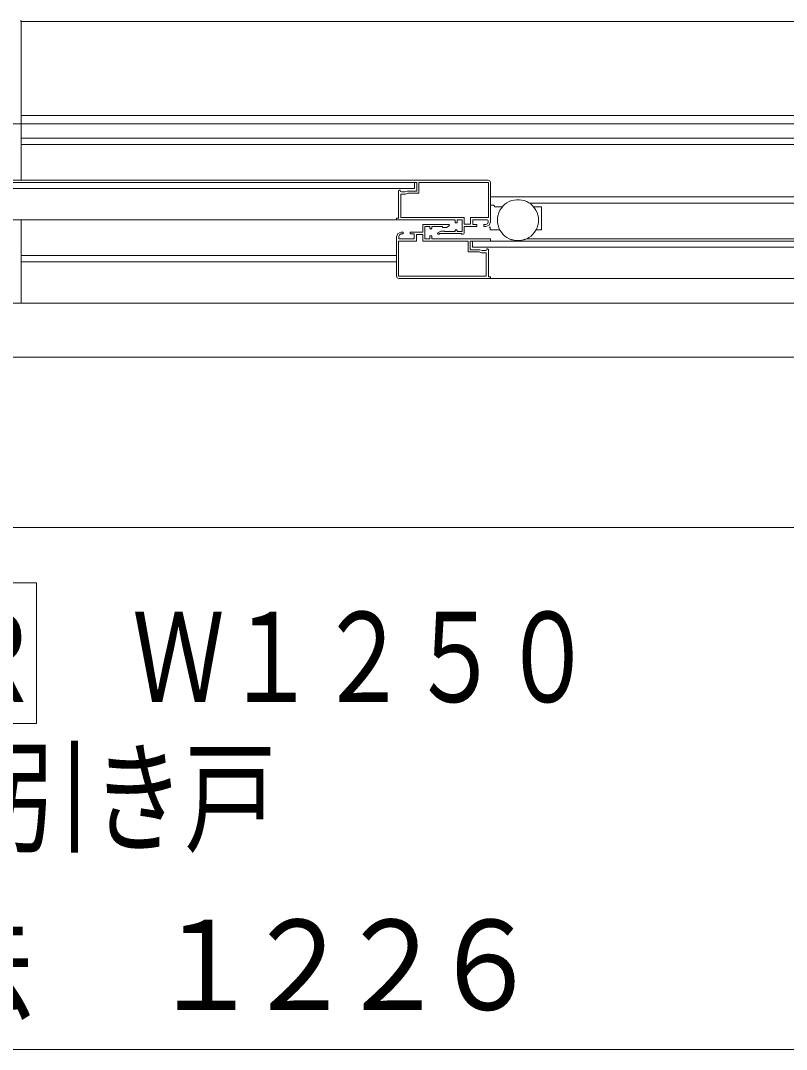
# Model space of a CAD drawing. Units: millimetres on the paper. Extents: x -305 to 305, y -152 to 152.
# Drawn here: x -131.83 to -115.52, y -107.68 to -85.76 of the extents above; entities that cross this region are included whole.
import ezdxf
from ezdxf.enums import TextEntityAlignment as Align

# ---------------------------------------------------------------- set-up
doc = ezdxf.new("R2010")
doc.units = ezdxf.units.MM
doc.layers.add('0-1_VIEW0001', color=7, linetype='Continuous', lineweight=9)
doc.styles.add('ＭＳ ゴシック', font='')
doc.styles.get('ＭＳ ゴシック').set_extended_font_data('MS Gothic')

msp = doc.modelspace()

# ---------------------------------------------------------------- linework, layer by layer
at = {"layer": '0-1_VIEW0001'}
for p, q in [((-131.813, -85.853), (-131.813, -85.853)), ((-131.813, -86.053), (-131.813, -86.053)), ((-131.813, -86.253), (-131.813, -86.253)), ((-131.813, -86.453), (-131.813, -86.453)), ((-131.813, -86.653), (-131.813, -86.653)), ((-131.813, -86.853), (-131.813, -86.853)), ((-131.813, -87.053), (-131.813, -87.053)), ((-131.813, -87.253), (-131.813, -87.253)), ((-131.813, -87.453), (-131.813, -87.453)), ((-131.813, -87.653), (-131.813, -87.653)), ((-131.813, -87.853), (-131.813, -87.853)), ((-162.044, -87.954), (-103.259, -87.954)), ((-131.813, -88.053), (-131.813, -88.053)), ((-131.813, -88.253), (-131.813, -88.253)), ((-131.813, -88.453), (-131.813, -88.453)), ((-131.813, -88.653), (-131.813, -88.653)), ((-131.813, -88.853), (-131.813, -88.853)), ((-131.813, -89.053), (-131.813, -89.053)), ((-123.439, -89.233), (-123.439, -89.233)), ((-123.389, -89.288), (-123.389, -89.288)), ((-123.344, -89.333), (-123.344, -89.333)), ((-121.859, -89.253), (-121.859, -89.253)), ((-121.819, -89.343), (-121.819, -89.343)), ((-123.779, -89.468), (-123.779, -89.468)), ((-123.729, -89.453), (-123.729, -89.453)), ((-123.729, -89.653), (-123.729, -89.653)), ((-121.859, -89.453), (-121.859, -89.453)), ((-121.859, -89.653), (-121.859, -89.653)), ((-121.819, -89.543), (-121.819, -89.543)), ((-123.779, -89.668), (-123.779, -89.668)), ((-123.779, -89.868), (-123.779, -89.868)), ((-123.729, -89.853), (-123.729, -89.853)), ((-121.859, -89.853), (-121.859, -89.853)), ((-121.819, -89.743), (-121.819, -89.743)), ((-121.552, -89.708), (-121.552, -89.708)), ((-120.916, -89.708), (-120.916, -89.708)), ((-131.813, -90.079), (-131.813, -90.079)), ((-122.379, -89.993), (-122.379, -89.993)), ((-122.244, -89.993), (-122.244, -89.993)), ((-122.194, -90.003), (-122.194, -90.003)), ((-121.819, -89.943), (-121.819, -89.943)), ((-121.659, -89.908), (-121.659, -89.908)), ((-120.809, -89.908), (-120.809, -89.908)), ((-120.734, -89.913), (-120.734, -89.913)), ((-131.813, -90.279), (-131.813, -90.279)), ((-123.444, -90.303), (-123.444, -90.303)), ((-123.259, -90.163), (-123.259, -90.163)), ((-123.214, -90.303), (-123.214, -90.303)), ((-122.434, -90.301), (-122.444, -90.293)), ((-122.424, -90.153), (-122.424, -90.153)), ((-122.379, -90.183), (-122.379, -90.183)), ((-121.649, -90.145), (-121.649, -90.145)), ((-120.819, -90.145), (-120.819, -90.145)), ((-120.734, -90.113), (-120.734, -90.113)), ((-131.813, -90.479), (-131.813, -90.479)), ((-123.819, -90.503), (-123.819, -90.503)), ((-123.779, -90.503), (-123.779, -90.503)), ((-123.394, -90.353), (-123.394, -90.353)), ((-123.259, -90.353), (-123.259, -90.353)), ((-122.199, -90.483), (-122.199, -90.483)), ((-121.513, -90.345), (-121.513, -90.345)), ((-120.955, -90.345), (-120.955, -90.345)), ((-131.813, -90.679), (-131.813, -90.679)), ((-123.819, -90.703), (-123.819, -90.703)), ((-123.779, -90.703), (-123.779, -90.703)), ((-122.294, -90.583), (-122.294, -90.583)), ((-122.249, -90.538), (-122.249, -90.538)), ((-121.909, -90.703), (-121.909, -90.703)), ((-121.859, -90.718), (-121.859, -90.718)), ((-131.813, -90.879), (-131.813, -90.879)), ((-123.819, -90.903), (-123.819, -90.903)), ((-123.779, -90.903), (-123.779, -90.903)), ((-121.909, -90.903), (-121.909, -90.903)), ((-121.859, -90.918), (-121.859, -90.918)), ((-131.813, -91.079), (-131.813, -91.079)), ((-123.819, -91.103), (-123.819, -91.103)), ((-123.779, -91.103), (-123.779, -91.103)), ((-121.909, -91.103), (-121.909, -91.103)), ((-121.859, -91.118), (-121.859, -91.118)), ((-131.813, -91.279), (-131.813, -91.279)), ((-131.813, -91.479), (-131.813, -91.479)), ((-131.813, -91.679), (-131.813, -91.679)), ((-143.488, -97.733), (-131.488, -97.733)), ((-131.488, -100.733), (-131.488, -97.733)), ((-143.488, -100.733), (-131.488, -100.733)), ((-161.984, -107.677), (-101.884, -107.677))]:
    msp.add_line(p, q, dxfattribs=at)
for points in [[(-131.827, -85.756), (-131.825, -85.757), (-131.822, -85.759), (-131.82, -85.761), (-131.818, -85.764), (-131.816, -85.767), (-131.815, -85.769), (-131.814, -85.772), (-131.813, -85.775), (-131.813, -85.779), (-131.813, -85.779), (-131.813, -85.775), (-131.814, -85.772), (-131.815, -85.769), (-131.816, -85.766), (-131.818, -85.764), (-131.82, -85.761), (-131.822, -85.759), (-131.824, -85.757), (-131.827, -85.756)], [(-120.796, -90.008), (-120.8, -89.954), (-120.81, -89.9), (-120.827, -89.847), (-120.851, -89.798), (-120.88, -89.751), (-120.915, -89.709), (-120.955, -89.671), (-121, -89.639), (-121.048, -89.613), (-121.099, -89.592), (-121.152, -89.579), (-121.207, -89.572), (-121.261, -89.572), (-121.316, -89.579), (-121.369, -89.592), (-121.42, -89.613), (-121.468, -89.639), (-121.513, -89.671), (-121.553, -89.709), (-121.588, -89.751), (-121.617, -89.798), (-121.641, -89.847), (-121.658, -89.9), (-121.668, -89.954), (-121.672, -90.008), (-121.671, -90.008), (-121.668, -89.954), (-121.658, -89.9), (-121.641, -89.847), (-121.617, -89.798), (-121.588, -89.751), (-121.553, -89.709), (-121.513, -89.671), (-121.468, -89.639), (-121.42, -89.613), (-121.369, -89.592), (-121.316, -89.579), (-121.261, -89.572), (-121.207, -89.572)], [(-121.207, -89.572), (-121.152, -89.579), (-121.099, -89.592), (-121.048, -89.613), (-121, -89.639), (-120.955, -89.671), (-120.915, -89.709), (-120.88, -89.751), (-120.851, -89.798), (-120.827, -89.847), (-120.81, -89.9), (-120.8, -89.954), (-120.797, -90.008), (-120.796, -90.008)], [(-121.672, -90.008), (-121.668, -90.063), (-121.658, -90.117), (-121.641, -90.169), (-121.617, -90.219), (-121.588, -90.266), (-121.553, -90.308), (-121.513, -90.346), (-121.468, -90.378), (-121.42, -90.404), (-121.369, -90.425), (-121.316, -90.438), (-121.261, -90.445), (-121.207, -90.445), (-121.152, -90.438), (-121.099, -90.425), (-121.048, -90.404), (-121, -90.378), (-120.955, -90.346), (-120.915, -90.308), (-120.88, -90.266), (-120.851, -90.219), (-120.827, -90.169), (-120.81, -90.117), (-120.8, -90.063), (-120.796, -90.008), (-120.797, -90.008), (-120.8, -90.063), (-120.81, -90.117), (-120.827, -90.169), (-120.851, -90.219), (-120.88, -90.266), (-120.915, -90.308), (-120.955, -90.346), (-121, -90.378), (-121.048, -90.404), (-121.099, -90.424), (-121.152, -90.438), (-121.207, -90.445), (-121.261, -90.445)], [(-121.261, -90.445), (-121.316, -90.438), (-121.369, -90.424), (-121.42, -90.404), (-121.468, -90.378), (-121.513, -90.346), (-121.553, -90.308), (-121.588, -90.266), (-121.617, -90.219), (-121.641, -90.169), (-121.658, -90.117), (-121.668, -90.063), (-121.671, -90.008), (-121.672, -90.008)]]:
    msp.add_lwpolyline(points, dxfattribs=at)
for points in [[(-104.496, -85.779), (-131.813, -85.779), (-131.813, -85.779), (-104.496, -85.779)], [(-131.813, -85.779), (-131.813, -89.153), (-131.813, -89.153), (-131.813, -85.779)], [(-103.259, -87.778), (-131.813, -87.778), (-131.813, -87.778), (-103.259, -87.778)], [(-103.259, -88.258), (-131.813, -88.258), (-131.813, -88.258), (-103.259, -88.258)], [(-103.259, -88.398), (-131.813, -88.398), (-131.813, -88.398), (-103.259, -88.398)], [(-141.299, -89.153), (-123.804, -89.153), (-123.804, -89.153), (-141.299, -89.153)], [(-140.479, -89.208), (-128.043, -89.208), (-128.043, -89.208), (-140.479, -89.208)], [(-128.043, -89.208), (-123.439, -89.208), (-123.439, -89.208), (-128.043, -89.208)], [(-121.869, -89.153), (-123.804, -89.153), (-123.804, -89.153), (-121.869, -89.153)], [(-123.79, -89.208), (-123.389, -89.208), (-123.389, -89.208), (-123.79, -89.208)], [(-123.439, -89.333), (-123.439, -89.208), (-123.439, -89.208), (-123.439, -89.333)], [(-123.389, -89.208), (-123.389, -89.388), (-123.389, -89.388), (-123.389, -89.208)], [(-123.344, -89.203), (-121.859, -89.203), (-121.859, -89.203), (-123.344, -89.203)], [(-123.344, -89.433), (-123.344, -89.203), (-123.344, -89.203), (-123.344, -89.433)], [(-121.834, -89.168), (-121.869, -89.153), (-121.869, -89.153), (-121.834, -89.168)], [(-121.859, -89.203), (-121.859, -89.953), (-121.859, -89.953), (-121.859, -89.203)], [(-121.819, -89.203), (-121.834, -89.168), (-121.834, -89.168), (-121.819, -89.203)], [(-121.819, -90.043), (-121.819, -89.203), (-121.819, -89.203), (-121.819, -90.043)], [(-128.043, -89.333), (-140.429, -89.333), (-140.429, -89.333), (-128.043, -89.333)], [(-128.043, -89.333), (-123.439, -89.333), (-123.439, -89.333), (-128.043, -89.333)], [(-123.758, -89.37), (-123.779, -89.383), (-123.779, -89.383), (-123.758, -89.371)], [(-123.779, -89.383), (-123.779, -89.968), (-123.779, -89.968), (-123.779, -89.383)], [(-123.754, -89.369), (-123.758, -89.37), (-123.758, -89.371), (-123.754, -89.369)], [(-123.75, -89.368), (-123.754, -89.369), (-123.754, -89.369), (-123.75, -89.368)], [(-123.749, -89.368), (-123.75, -89.368), (-123.75, -89.368), (-123.749, -89.368)], [(-123.742, -89.371), (-123.749, -89.368), (-123.749, -89.368), (-123.742, -89.371)], [(-123.739, -89.378), (-123.742, -89.371), (-123.742, -89.371), (-123.739, -89.378)], [(-123.739, -89.383), (-123.739, -89.378), (-123.739, -89.378), (-123.739, -89.383)], [(-123.732, -89.401), (-123.739, -89.383), (-123.739, -89.383), (-123.732, -89.401)], [(-123.714, -89.408), (-123.732, -89.401), (-123.732, -89.401), (-123.714, -89.408)], [(-123.639, -89.408), (-123.714, -89.408), (-123.714, -89.408), (-123.639, -89.408)], [(-123.589, -89.388), (-123.639, -89.408), (-123.639, -89.408), (-123.589, -89.388)], [(-123.63, -89.453), (-123.58, -89.433), (-123.58, -89.433), (-123.63, -89.453)], [(-123.389, -89.388), (-123.589, -89.388), (-123.589, -89.388), (-123.389, -89.388)], [(-123.58, -89.433), (-123.344, -89.433), (-123.344, -89.433), (-123.58, -89.433)], [(-121.819, -89.391), (-121.819, -89.411), (-121.819, -89.411), (-121.819, -89.391)], [(-123.729, -89.953), (-123.729, -89.453), (-123.729, -89.453), (-123.729, -89.953)], [(-123.729, -89.453), (-123.63, -89.453), (-123.63, -89.453), (-123.729, -89.453)], [(-103.584, -89.508), (-121.819, -89.508), (-121.819, -89.508), (-103.584, -89.508)], [(-103.584, -89.648), (-120.986, -89.648), (-120.986, -89.648), (-103.584, -89.648)], [(-121.819, -89.691), (-121.759, -89.691), (-121.759, -89.691), (-121.819, -89.691)], [(-121.819, -89.746), (-121.819, -89.766), (-121.819, -89.766), (-121.819, -89.746)], [(-121.735, -89.723), (-121.734, -89.72), (-121.734, -89.717), (-121.734, -89.714), (-121.734, -89.711), (-121.735, -89.708), (-121.736, -89.705), (-121.738, -89.702), (-121.74, -89.7), (-121.742, -89.698), (-121.744, -89.696), (-121.747, -89.694), (-121.75, -89.693), (-121.753, -89.692), (-121.756, -89.691), (-121.759, -89.691), (-121.759, -89.691), (-121.756, -89.691), (-121.753, -89.692), (-121.75, -89.693), (-121.747, -89.694), (-121.744, -89.696), (-121.742, -89.698), (-121.74, -89.7), (-121.738, -89.702), (-121.736, -89.705), (-121.735, -89.708), (-121.734, -89.711), (-121.734, -89.714), (-121.734, -89.717), (-121.734, -89.72), (-121.735, -89.723)], [(-121.734, -89.723), (-121.684, -89.723), (-121.684, -89.723), (-121.734, -89.723)], [(-121.684, -89.723), (-121.566, -89.723), (-121.566, -89.723), (-121.684, -89.723)], [(-120.902, -89.723), (-120.734, -89.723), (-120.734, -89.723), (-120.902, -89.723)], [(-120.734, -89.723), (-120.734, -90.213), (-120.734, -90.213), (-120.734, -89.723)], [(-128.043, -90.003), (-142.049, -90.003), (-142.049, -90.003), (-128.043, -90.003)], [(-131.813, -90.003), (-131.813, -91.779), (-131.813, -91.779), (-131.813, -90.003)], [(-128.043, -90.003), (-122.569, -90.003), (-122.569, -90.003), (-128.043, -90.003)], [(-123.819, -89.968), (-123.819, -90.003), (-123.819, -90.003), (-123.819, -89.968)], [(-123.779, -89.968), (-123.819, -89.968), (-123.819, -89.968), (-123.779, -89.968)], [(-122.379, -89.953), (-123.729, -89.953), (-123.729, -89.953), (-122.379, -89.953)], [(-122.569, -90.003), (-122.569, -90.063), (-122.569, -90.063), (-122.569, -90.003)], [(-122.569, -90.063), (-122.529, -90.063), (-122.529, -90.063), (-122.569, -90.063)], [(-122.529, -90.003), (-122.424, -90.003), (-122.424, -90.003), (-122.529, -90.003)], [(-122.529, -90.063), (-122.529, -90.003), (-122.529, -90.003), (-122.529, -90.063)], [(-122.424, -90.003), (-122.424, -90.253), (-122.424, -90.253), (-122.424, -90.003)], [(-122.379, -90.093), (-122.379, -89.953), (-122.379, -89.953), (-122.379, -90.093)], [(-122.244, -90.093), (-122.379, -90.093), (-122.379, -90.093), (-122.244, -90.093)], [(-121.859, -89.953), (-122.244, -89.953), (-122.244, -89.953), (-121.859, -89.953)], [(-122.244, -89.953), (-122.244, -90.093), (-122.244, -90.093), (-122.244, -89.953)], [(-122.194, -90.103), (-122.194, -90.003), (-122.194, -90.003), (-122.194, -90.103)], [(-122.194, -90.003), (-121.894, -90.003), (-121.894, -90.003), (-122.194, -90.003)], [(-121.884, -90.089), (-121.919, -90.103), (-121.919, -90.103), (-121.884, -90.089)], [(-121.894, -90.003), (-121.876, -90.011), (-121.876, -90.011), (-121.894, -90.003)], [(-121.869, -90.053), (-121.884, -90.089), (-121.884, -90.089), (-121.869, -90.053)], [(-121.876, -90.011), (-121.869, -90.028), (-121.869, -90.028), (-121.876, -90.011)], [(-121.869, -90.028), (-121.869, -90.053), (-121.869, -90.053), (-121.869, -90.028)], [(-121.848, -90.114), (-121.819, -90.043), (-121.819, -90.043), (-121.848, -90.114)], [(-123.819, -90.363), (-123.79, -90.293), (-123.79, -90.293), (-123.819, -90.363)], [(-123.79, -90.293), (-123.719, -90.263), (-123.719, -90.263), (-123.79, -90.293)], [(-123.719, -90.303), (-123.754, -90.318), (-123.754, -90.318), (-123.719, -90.303)], [(-123.719, -90.263), (-123.679, -90.263), (-123.679, -90.263), (-123.719, -90.263)], [(-123.679, -90.303), (-123.719, -90.303), (-123.719, -90.303), (-123.679, -90.303)], [(-123.679, -90.263), (-123.679, -90.303), (-123.679, -90.303), (-123.679, -90.263)], [(-123.529, -90.263), (-123.259, -90.263), (-123.259, -90.263), (-123.529, -90.263)], [(-123.529, -90.303), (-123.529, -90.263), (-123.529, -90.263), (-123.529, -90.303)], [(-123.444, -90.303), (-123.529, -90.303), (-123.529, -90.303), (-123.444, -90.303)], [(-123.444, -90.403), (-123.444, -90.303), (-123.444, -90.303), (-123.444, -90.403)], [(-123.394, -90.313), (-123.259, -90.313), (-123.259, -90.313), (-123.394, -90.313)], [(-123.394, -90.453), (-123.394, -90.313), (-123.394, -90.313), (-123.394, -90.453)], [(-123.259, -90.103), (-122.709, -90.103), (-122.709, -90.103), (-123.259, -90.103)], [(-123.259, -90.263), (-123.259, -90.103), (-123.259, -90.103), (-123.259, -90.263)], [(-123.259, -90.313), (-123.259, -90.453), (-123.259, -90.453), (-123.259, -90.313)], [(-123.214, -90.143), (-123.214, -90.403), (-123.214, -90.403), (-123.214, -90.143)], [(-123.109, -90.143), (-123.214, -90.143), (-123.214, -90.143), (-123.109, -90.143)], [(-123.109, -90.178), (-123.109, -90.143), (-123.109, -90.143), (-123.109, -90.178)], [(-123.089, -90.198), (-123.109, -90.178), (-123.109, -90.178), (-123.089, -90.198)], [(-123.069, -90.178), (-123.089, -90.198), (-123.089, -90.198), (-123.069, -90.178)], [(-123.069, -90.143), (-123.069, -90.178), (-123.069, -90.178), (-123.069, -90.143)], [(-122.854, -90.143), (-123.069, -90.143), (-123.069, -90.143), (-122.854, -90.143)], [(-122.942, -90.282), (-122.944, -90.29), (-122.944, -90.29), (-122.942, -90.282)], [(-122.944, -90.29), (-122.944, -90.293), (-122.944, -90.293), (-122.944, -90.29)], [(-122.944, -90.293), (-122.94, -90.304), (-122.94, -90.304), (-122.944, -90.293)], [(-122.937, -90.277), (-122.942, -90.282), (-122.942, -90.282), (-122.937, -90.277)], [(-122.94, -90.304), (-122.929, -90.308), (-122.929, -90.308), (-122.94, -90.304)], [(-122.879, -90.243), (-122.937, -90.277), (-122.937, -90.277), (-122.879, -90.243)], [(-122.929, -90.308), (-122.914, -90.308), (-122.914, -90.308), (-122.929, -90.308)], [(-122.914, -90.308), (-122.908, -90.306), (-122.908, -90.306), (-122.914, -90.308)], [(-122.908, -90.306), (-122.904, -90.301), (-122.904, -90.301), (-122.908, -90.306)], [(-122.904, -90.301), (-122.901, -90.295), (-122.901, -90.295), (-122.904, -90.301)], [(-122.901, -90.295), (-122.895, -90.293), (-122.895, -90.293), (-122.901, -90.295)], [(-122.895, -90.293), (-122.444, -90.293), (-122.444, -90.293), (-122.895, -90.293)], [(-122.801, -90.243), (-122.879, -90.243), (-122.879, -90.243), (-122.801, -90.243)], [(-122.847, -90.146), (-122.854, -90.143), (-122.854, -90.143), (-122.847, -90.146)], [(-122.844, -90.153), (-122.847, -90.146), (-122.847, -90.146), (-122.844, -90.153)], [(-122.841, -90.16), (-122.844, -90.153), (-122.844, -90.153), (-122.841, -90.16)], [(-122.834, -90.163), (-122.841, -90.16), (-122.841, -90.16), (-122.834, -90.163)], [(-122.757, -90.163), (-122.834, -90.163), (-122.834, -90.163), (-122.757, -90.163)], [(-122.795, -90.245), (-122.801, -90.243), (-122.802, -90.243), (-122.795, -90.245)], [(-122.79, -90.248), (-122.795, -90.245), (-122.795, -90.245), (-122.79, -90.248)], [(-122.785, -90.252), (-122.79, -90.248), (-122.79, -90.248), (-122.785, -90.252)], [(-122.779, -90.253), (-122.785, -90.252), (-122.785, -90.252), (-122.779, -90.253)], [(-122.569, -90.253), (-122.779, -90.253), (-122.779, -90.253), (-122.569, -90.253)], [(-122.701, -90.131), (-122.757, -90.163), (-122.757, -90.163), (-122.701, -90.131)], [(-122.709, -90.103), (-122.695, -90.114), (-122.694, -90.114), (-122.709, -90.103)], [(-122.695, -90.114), (-122.702, -90.131), (-122.701, -90.131), (-122.694, -90.114)], [(-122.549, -90.208), (-122.569, -90.228), (-122.569, -90.228), (-122.549, -90.208)], [(-122.569, -90.228), (-122.569, -90.253), (-122.569, -90.253), (-122.569, -90.228)], [(-122.529, -90.228), (-122.549, -90.208), (-122.549, -90.208), (-122.529, -90.228)], [(-122.529, -90.253), (-122.529, -90.228), (-122.529, -90.228), (-122.529, -90.253)], [(-122.424, -90.253), (-122.529, -90.253), (-122.529, -90.253), (-122.424, -90.253)], [(-122.434, -90.301), (-122.43, -90.306), (-122.43, -90.306), (-122.434, -90.301)], [(-122.43, -90.306), (-122.424, -90.308), (-122.424, -90.308), (-122.43, -90.306)], [(-122.424, -90.308), (-122.404, -90.308), (-122.404, -90.308), (-122.424, -90.308)], [(-122.404, -90.308), (-122.386, -90.301), (-122.386, -90.301), (-122.404, -90.308)], [(-122.386, -90.301), (-122.379, -90.283), (-122.379, -90.283), (-122.386, -90.301)], [(-122.379, -90.283), (-122.379, -90.143), (-122.379, -90.143), (-122.379, -90.283)], [(-122.379, -90.143), (-122.109, -90.143), (-122.109, -90.143), (-122.379, -90.143)], [(-122.109, -90.103), (-122.194, -90.103), (-122.194, -90.103), (-122.109, -90.103)], [(-122.109, -90.143), (-122.109, -90.103), (-122.109, -90.103), (-122.109, -90.143)], [(-121.919, -90.103), (-121.959, -90.103), (-121.959, -90.103), (-121.919, -90.103)], [(-121.959, -90.103), (-121.959, -90.143), (-121.959, -90.143), (-121.959, -90.103)], [(-121.959, -90.143), (-121.919, -90.143), (-121.919, -90.143), (-121.959, -90.143)], [(-121.919, -90.143), (-121.848, -90.114), (-121.848, -90.114), (-121.919, -90.143)], [(-121.824, -90.178), (-121.824, -90.175), (-121.825, -90.172), (-121.826, -90.169), (-121.827, -90.166), (-121.829, -90.164), (-121.831, -90.161), (-121.833, -90.159), (-121.836, -90.157), (-121.838, -90.156), (-121.841, -90.155), (-121.844, -90.154), (-121.847, -90.153), (-121.849, -90.153), (-121.849, -90.153), (-121.847, -90.154), (-121.844, -90.154), (-121.841, -90.155), (-121.838, -90.156), (-121.836, -90.157), (-121.833, -90.159), (-121.831, -90.161), (-121.829, -90.164), (-121.827, -90.166), (-121.826, -90.169), (-121.825, -90.172), (-121.824, -90.175), (-121.824, -90.178)], [(-121.824, -90.178), (-121.824, -90.213), (-121.824, -90.213), (-121.824, -90.178)], [(-121.824, -90.213), (-121.62, -90.213), (-121.62, -90.213), (-121.824, -90.213)], [(-120.734, -90.213), (-120.847, -90.213), (-120.847, -90.213), (-120.734, -90.213)], [(-123.819, -91.203), (-123.819, -90.363), (-123.819, -90.363), (-123.819, -91.203)], [(-123.779, -90.453), (-123.394, -90.453), (-123.394, -90.453), (-123.779, -90.453)], [(-123.779, -91.203), (-123.779, -90.453), (-123.779, -90.453), (-123.779, -91.203)], [(-123.754, -90.318), (-123.769, -90.353), (-123.769, -90.353), (-123.754, -90.318)], [(-123.769, -90.403), (-123.769, -90.353), (-123.769, -90.353), (-123.769, -90.403)], [(-123.769, -90.403), (-123.444, -90.403), (-123.444, -90.403), (-123.769, -90.403)], [(-123.259, -90.453), (-122.294, -90.453), (-122.294, -90.453), (-123.259, -90.453)], [(-123.214, -90.403), (-123.109, -90.403), (-123.109, -90.403), (-123.214, -90.403)], [(-123.109, -90.343), (-123.069, -90.343), (-123.069, -90.343), (-123.109, -90.343)], [(-123.109, -90.403), (-123.109, -90.343), (-123.109, -90.343), (-123.109, -90.403)], [(-123.069, -90.343), (-123.069, -90.403), (-123.069, -90.403), (-123.069, -90.343)], [(-123.069, -90.403), (-121.819, -90.403), (-121.819, -90.403), (-123.069, -90.403)], [(-122.294, -90.453), (-122.294, -90.683), (-122.294, -90.683), (-122.294, -90.453)], [(-122.249, -90.458), (-122.249, -90.638), (-122.249, -90.638), (-122.249, -90.458)], [(-121.848, -90.458), (-122.249, -90.458), (-122.249, -90.458), (-121.848, -90.458)], [(-122.199, -90.458), (-103.554, -90.458), (-103.554, -90.458), (-122.199, -90.458)], [(-122.199, -90.583), (-122.199, -90.458), (-122.199, -90.458), (-122.199, -90.583)], [(-121.819, -90.403), (-121.819, -90.458), (-121.819, -90.458), (-121.819, -90.403)], [(-121.046, -90.403), (-103.434, -90.403), (-103.434, -90.403), (-121.046, -90.403)], [(-122.294, -90.683), (-122.058, -90.683), (-122.058, -90.683), (-122.294, -90.683)], [(-122.249, -90.638), (-122.049, -90.638), (-122.049, -90.638), (-122.249, -90.638)], [(-122.199, -90.583), (-103.604, -90.583), (-103.604, -90.583), (-122.199, -90.583)], [(-122.058, -90.683), (-122.008, -90.703), (-122.008, -90.703), (-122.058, -90.683)], [(-122.049, -90.638), (-121.999, -90.658), (-121.999, -90.658), (-122.049, -90.638)], [(-122.008, -90.703), (-121.909, -90.703), (-121.909, -90.703), (-122.008, -90.703)], [(-121.999, -90.658), (-121.924, -90.658), (-121.924, -90.658), (-121.999, -90.658)], [(-121.924, -90.658), (-121.906, -90.651), (-121.906, -90.651), (-121.924, -90.658)], [(-121.909, -90.703), (-121.909, -91.203), (-121.909, -91.203), (-121.909, -90.703)], [(-121.906, -90.651), (-121.899, -90.633), (-121.899, -90.633), (-121.906, -90.651)], [(-121.899, -90.628), (-121.896, -90.621), (-121.896, -90.621), (-121.899, -90.628)], [(-121.899, -90.633), (-121.899, -90.628), (-121.899, -90.628), (-121.899, -90.633)], [(-121.896, -90.621), (-121.889, -90.618), (-121.889, -90.618), (-121.896, -90.621)], [(-121.889, -90.618), (-121.888, -90.618), (-121.888, -90.618), (-121.889, -90.618)], [(-121.888, -90.618), (-121.884, -90.619), (-121.884, -90.619), (-121.888, -90.618)], [(-121.884, -90.619), (-121.88, -90.621), (-121.88, -90.62), (-121.884, -90.619)], [(-121.88, -90.621), (-121.859, -90.633), (-121.859, -90.633), (-121.88, -90.62)], [(-121.859, -90.633), (-121.859, -91.218), (-121.859, -91.218), (-121.859, -90.633)], [(-123.819, -90.758), (-131.813, -90.758), (-131.813, -90.758), (-123.819, -90.758)], [(-123.819, -90.898), (-131.813, -90.898), (-131.813, -90.898), (-123.819, -90.898)], [(-123.804, -91.239), (-123.819, -91.203), (-123.819, -91.203), (-123.804, -91.239)], [(-123.769, -91.253), (-123.804, -91.239), (-123.804, -91.239), (-123.769, -91.253)], [(-121.909, -91.203), (-123.779, -91.203), (-123.779, -91.203), (-121.909, -91.203)], [(-101.724, -91.253), (-123.769, -91.253), (-123.769, -91.253), (-101.724, -91.253)], [(-121.859, -91.218), (-121.819, -91.218), (-121.819, -91.218), (-121.859, -91.218)], [(-121.819, -91.218), (-121.819, -91.253), (-121.819, -91.253), (-121.819, -91.218)], [(-161.634, -91.779), (-103.313, -91.779), (-103.313, -91.779), (-161.634, -91.779)], [(-162.584, -92.929), (-104.509, -92.929), (-104.509, -92.929), (-162.584, -92.929)], [(-100.284, -96.554), (-163.578, -96.554), (-163.578, -96.554), (-100.284, -96.554)]]:
    msp.add_lwpolyline(points, close=True, dxfattribs=at)

# ---------------------------------------------------------------- texts
at = {"layer": '0-1_VIEW0001', "style": 'ＭＳ ゴシック'}
for s, width, p in [('ドア位置ＡＲ\u3000Ｗ１２５０', 0.75, (-143.202, -100.852)), ('３枚引き戸', 0.75, (-136.202, -103.85)), ('法', 0.9, (-133.908, -107.411)), ('１', 0.9, (-129.068, -107.411)), ('２', 0.9, (-127.08, -107.411)), ('２', 0.9, (-125.092, -107.411)), ('６', 0.9, (-123.104, -107.411))]:
    msp.add_text(s, height=1.921, dxfattribs=dict(at, width=width)).set_placement(p, align=Align.BOTTOM_LEFT)

doc.saveas('drawing.dxf')
